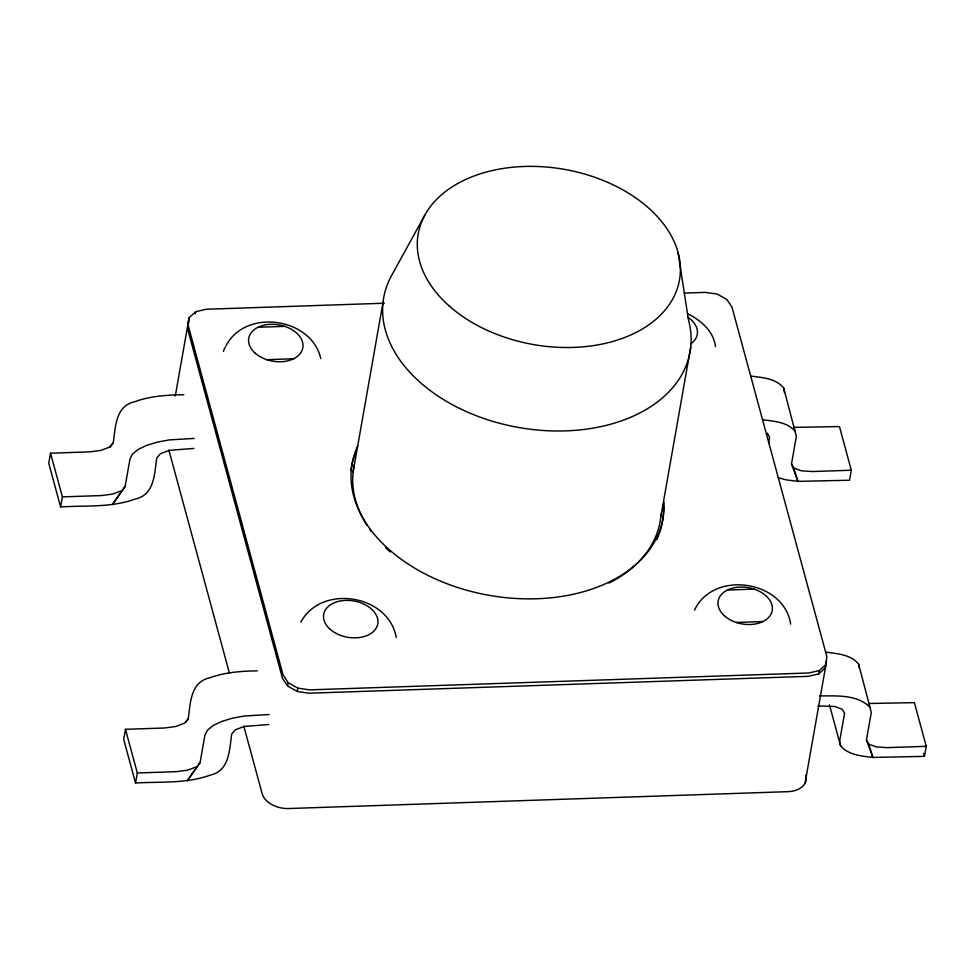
<?xml version="1.0" encoding="UTF-8"?>
<svg xmlns="http://www.w3.org/2000/svg" width="975" height="975" viewBox="0 0 975 975"><rect width="100%" height="100%" fill="white"/><g stroke="black" fill="none" stroke-linecap="round" stroke-linejoin="round"><path stroke-width="1.46" d="M188.504 321.043L187.639 328.941L282.482 678.356L287.588 686.059L297.302 691.482L309.014 693.201L808.214 676.333L818.793 673.859L825.398 667.875L826.118 661.294M384.345 303.225L206.273 309.246L195.707 311.72L189.101 317.704L188.224 325.601L283.079 675.017L288.186 682.707L297.887 688.143L309.599 689.861L808.811 672.982L819.378 670.52L825.983 664.536L826.861 656.638L732.006 307.223L726.899 299.52L717.198 294.084L705.486 292.378L684.182 293.097M183.861 394.704C167.31 395.009 150.479 395.947 134.794 401.712C115.391 405.868 115.55 427.038 113.283 442.784L109.553 447.062L100.864 450.401L89.517 451.888L50.517 453.204L48.75 463.235L60.608 506.915C85.483 505.391 111.369 507.768 135.22 499.042C154.623 494.886 154.477 473.716 156.743 457.97L160.461 453.692L169.163 450.365L193.952 448.403M60.608 506.915L62.376 496.884L50.517 453.204M125.129 486.452L112.405 504.538L125.129 486.452L130.004 458.872L132.502 454.058L138.182 449.463L146.652 445.392L157.316 442.126L169.467 439.883L194.232 438.433M175.305 395.935L189.101 317.704M195.305 313.938L195.707 311.72M257.315 670.849C241.252 671.129 224.957 672.238 209.747 677.808C190.344 681.964 190.491 703.146 188.224 718.88L184.507 723.158L175.805 726.497L164.47 727.996L125.47 729.312L123.703 739.342L135.549 783.01C160.436 781.499 186.31 783.863 210.173 775.137C229.576 770.981 229.418 749.812 231.684 734.078L235.414 729.787L244.116 726.46L268.905 724.51M135.549 783.01L137.329 772.98L125.47 729.312M200.082 762.56L187.358 780.646L200.082 762.56L204.945 734.979L207.456 730.165L213.135 725.558L221.605 721.488L232.269 718.222L244.42 715.991L269.173 714.529M287.588 686.059L288.186 682.707M297.302 691.482L297.887 688.143M353.121 471.949L383.029 302.299M660.782 516.969L690.702 347.307M768.58 443.064L769.604 437.263L767.362 433.18M793.601 427.403L839.451 426.55L851.297 470.218L849.53 480.248L797.952 481.37L791.493 463.942L796.356 436.361L783.668 387.977C775.978 378.471 762.56 377.581 751.286 376.143M818.793 673.859L819.378 670.52M805.057 783.217L825.983 664.536M868.554 703.499L914.392 702.646L926.25 746.326L924.483 756.344L872.905 757.465L866.434 740.037L871.297 712.457L858.609 664.072C850.919 654.566 837.501 653.677 826.239 652.251M424.612 215.487L391.231 276.205A155.549 104.288 10 0 0 525.452 428.586A155.549 104.288 10 0 0 688.411 319.678L678.088 252.574M225.883 346.064C245.152 307.942 311.549 317.423 320.763 358.544M300.824 622.16C321.36 583.574 388.903 594.604 396.228 637.516M694.541 610.118C713.359 569.607 784.193 580.283 790.688 624.183M109.882 447.598L113.283 442.784M185.677 722.499L188.224 718.88M121.412 490.742L112.71 494.069L101.376 495.568L62.376 496.884M196.365 766.838L187.663 770.165L176.329 771.664L137.329 772.98M258.009 327.259L284.749 326.357M266.809 359.678L293.56 358.776M851.297 470.218L812.297 471.547L801.352 470.803L793.735 468.012L791.493 463.942M727.423 590.021L754.162 589.119M736.223 622.452L762.962 621.538M819.536 695.931C836.635 695.955 857.732 694.212 870.468 707.753M817.769 705.961L834.685 706.497L842.303 709.276L844.557 713.359L839.694 740.939L840.523 745.643C848.213 755.15 861.632 756.039 872.905 757.465L868.688 744.108L866.434 740.037M926.25 746.326L887.25 747.642L876.306 746.899L868.688 744.108M763.145 419.823C774.406 421.261 787.824 422.138 795.515 431.657M778.184 477.726L786.447 479.932L797.952 481.37L793.735 468.012M687.521 313.694C700.635 320.019 713.773 331.342 715.479 346.649M923.691 753.443L924.483 756.344M829.457 704.876L840.523 745.643M168.894 450.145L229.466 673.298M243.823 726.156L262.153 793.687A22.876 15.332 10 0 0 288.673 808.531L787.885 791.663A22.876 15.332 10 0 0 805.935 775.308M858.609 664.072L859.231 667.607M783.668 387.977L784.497 392.681M661.038 514.117A155.549 104.288 10 0 1 635.59 564.817M634.469 565.841A155.549 104.288 10 0 1 609.034 583.074M390.11 551.935A155.549 104.288 10 0 1 385.478 547.645M371.353 531.607A155.549 104.288 10 0 1 369.647 529.242M367.161 525.549A155.549 104.288 10 0 1 354.352 464.502M351.024 470.194A157.84 105.824 10 0 1 355.985 451.827M663.439 507.073A157.84 105.824 10 0 1 656.723 539.797M663.963 502.247A157.84 105.824 10 0 1 487.354 595.006A157.84 105.824 10 0 1 357.764 445.782M223.385 351.475A50.322 33.735 10 0 1 225.127 347.356M687.826 317.204A27.446 18.403 10 0 1 690.556 343.992M449.17 305.955A132.673 88.957 10 0 0 673.055 298.387A132.673 88.957 10 0 0 524.27 166.469A132.673 88.957 10 0 0 449.17 305.955M330.111 629.253A27.446 18.403 10 0 0 376.435 627.693A27.446 18.403 10 0 0 345.65 600.393A27.446 18.403 10 0 0 330.111 629.253M724.571 615.932A27.446 18.403 10 0 0 770.896 614.36A27.446 18.403 10 0 0 740.11 587.072A27.446 18.403 10 0 0 724.571 615.932M255.158 353.157A27.446 18.403 10 0 0 301.482 351.597A27.446 18.403 10 0 0 270.697 324.297A27.446 18.403 10 0 0 255.158 353.157"/></g></svg>
